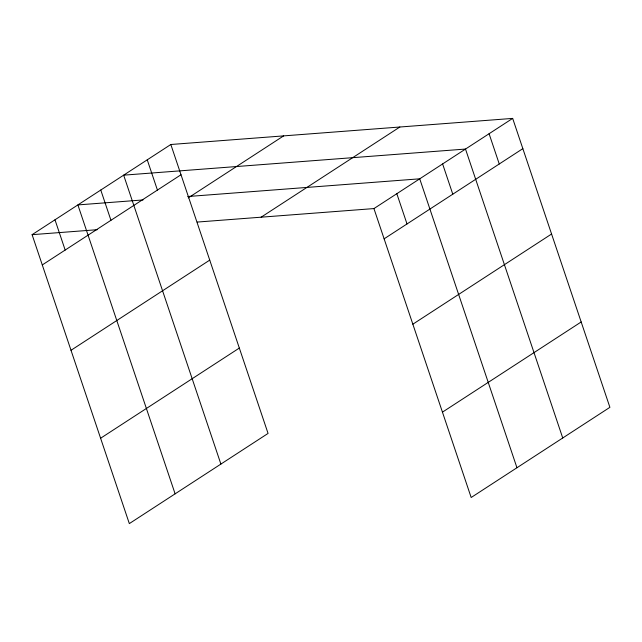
<?xml version="1.0" encoding="UTF-8"?>
<svg xmlns="http://www.w3.org/2000/svg" width="642" height="642" viewBox="0 0 642 642"><rect width="100%" height="100%" fill="white"/><g stroke="black" fill="none" stroke-linecap="round" stroke-linejoin="round"><path stroke-width="0.96" d="M170.828 144.498L268.059 433.422L129.331 523.599L32.1 234.675L170.828 144.498L512.669 118.401L609.9 407.325L471.172 497.502L373.941 208.578L512.669 118.401M42.284 264.929L181.004 174.752M188.234 197.897L283.636 135.887M261.133 217.189L399.862 127.012M71.005 350.291L209.733 260.114M384.125 238.832L522.845 148.647M100.609 438.237L239.33 348.06M412.846 324.194L551.574 234.017M442.45 412.14L581.171 321.963M143.038 199.943L77.883 204.918L175.114 493.842M187.769 196.524L419.724 178.813L516.954 467.745M32.1 234.675L97.255 229.7M197.206 222.068L373.941 208.578M489.084 133.729L499.259 163.983M562.737 437.988L465.498 149.056L123.657 175.162L220.896 464.086M442.611 163.935L452.787 194.189M396.828 193.699L407.012 223.946M147.243 159.826L157.426 190.08M100.77 190.04L110.954 220.286M54.987 219.797L65.171 250.051"/></g></svg>
